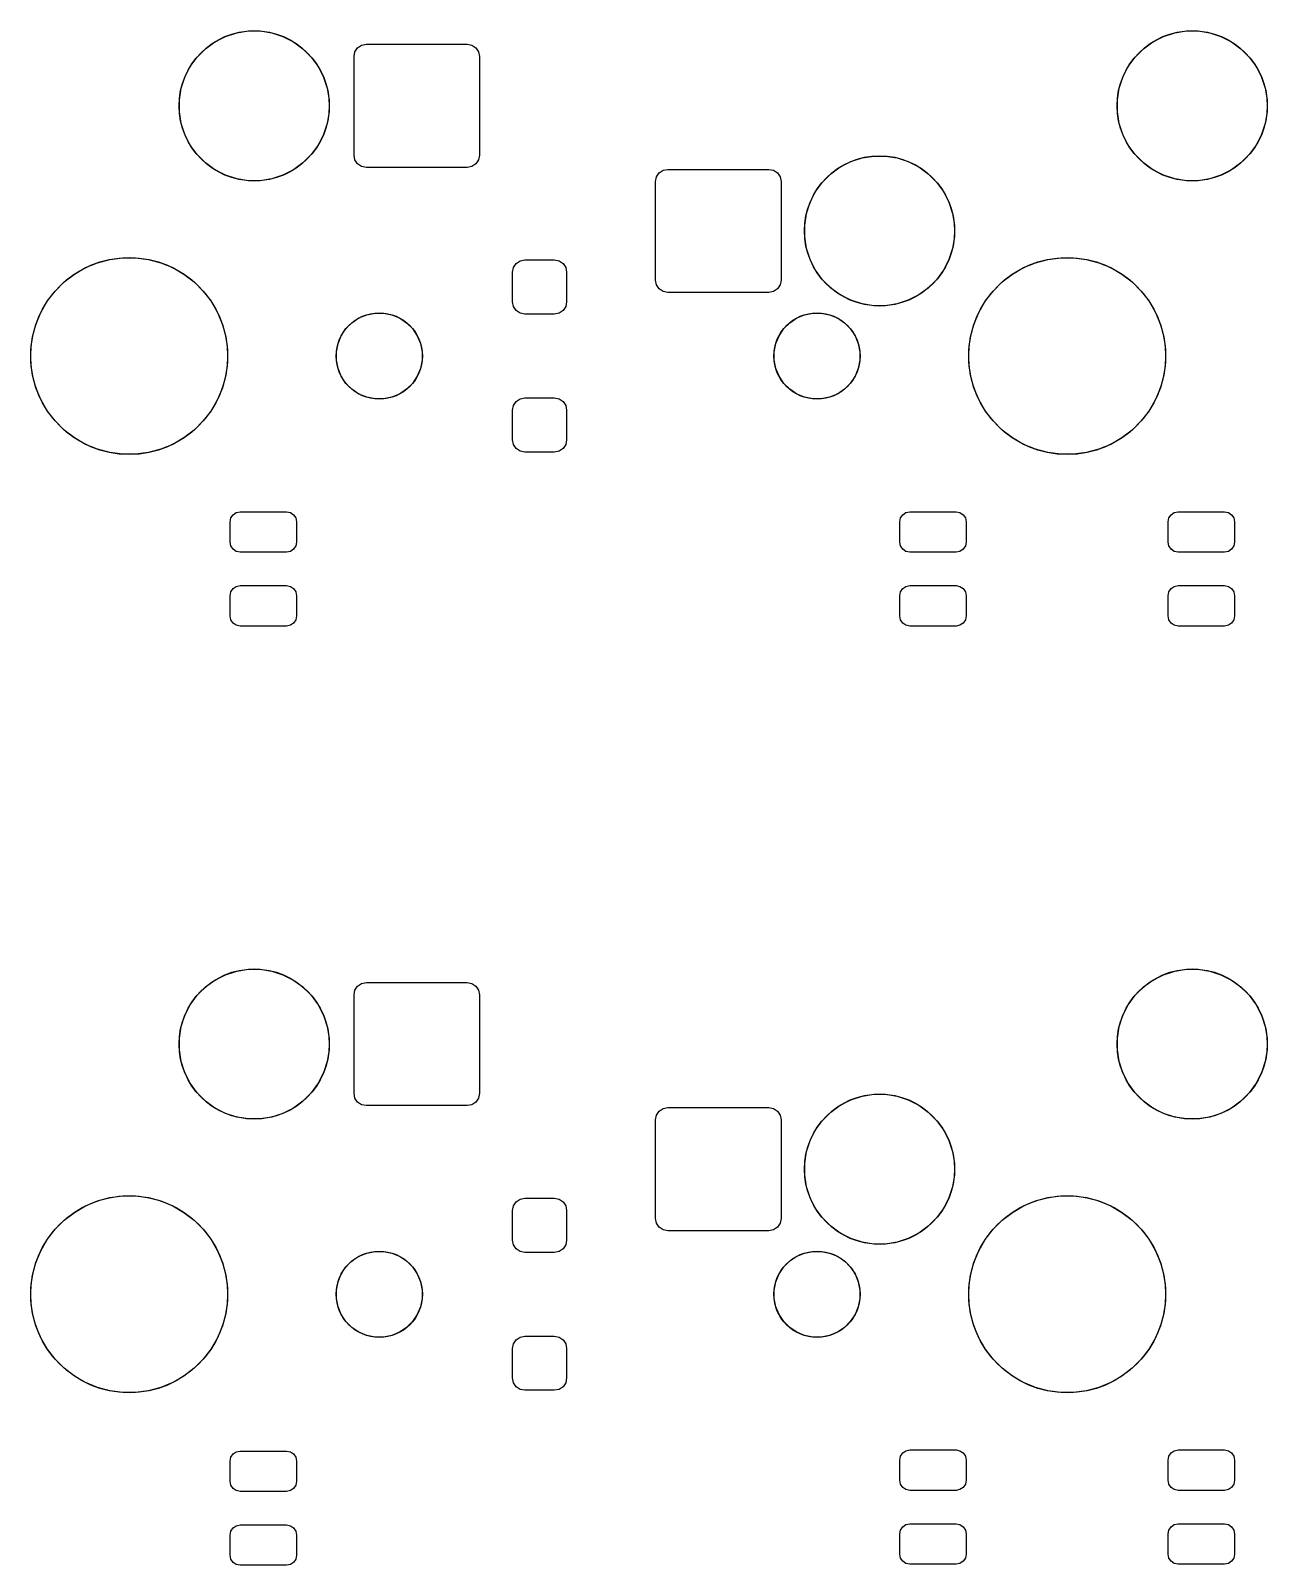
# Model space of a CAD drawing. Header units: millimetres. Extents: x 21 to 415, y -164 to -17.
# Drawn here: x 84.24 to 109.35, y -56.01 to -24.85 of the extents above; entities that cross this region are included whole.
import ezdxf

# ---------------------------------------------------------------- set-up
doc = ezdxf.new("R2010")
doc.units = ezdxf.units.MM
doc.layers.add('B.Mask', color=4, linetype='CONTINUOUS', true_color=0x02ffee)

msp = doc.modelspace()

# ---------------------------------------------------------------- linework, layer by layer
at = {"layer": 'B.Mask', "linetype": 'CONTINUOUS'}
for p, q in [((88.195783, -24.967959), (88.423371, -24.894011)), ((88.423371, -24.894011), (88.659725, -24.856576)), ((88.659725, -24.856576), (88.899025, -24.856576)), ((88.899025, -24.856576), (89.135379, -24.894011)), ((89.135379, -24.894011), (89.362967, -24.967959)), ((107.245783, -24.967959), (107.473371, -24.894011)), ((107.473371, -24.894011), (107.709725, -24.856576)), ((107.709725, -24.856576), (107.949025, -24.856576)), ((107.949025, -24.856576), (108.185379, -24.894011)), ((108.185379, -24.894011), (108.412967, -24.967959)), ((87.619756, -25.386467), (87.788967, -25.217256)), ((87.788967, -25.217256), (87.982565, -25.076599)), ((87.982565, -25.076599), (88.195783, -24.967959)), ((89.362967, -24.967959), (89.576185, -25.076599)), ((89.576185, -25.076599), (89.769783, -25.217256)), ((89.769783, -25.217256), (89.938994, -25.386467)), ((90.825405, -25.281204), (90.879598, -25.200098)), ((90.879598, -25.200098), (90.960704, -25.145905)), ((90.960704, -25.145905), (91.056375, -25.126875)), ((91.056375, -25.126875), (93.106375, -25.126875)), ((93.106375, -25.126875), (93.202046, -25.145905)), ((93.202046, -25.145905), (93.283152, -25.200098)), ((93.283152, -25.200098), (93.337345, -25.281204)), ((106.669756, -25.386467), (106.838967, -25.217256)), ((106.838967, -25.217256), (107.032565, -25.076599)), ((107.032565, -25.076599), (107.245783, -24.967959)), ((108.412967, -24.967959), (108.626185, -25.076599)), ((108.626185, -25.076599), (108.819783, -25.217256)), ((108.819783, -25.217256), (108.988994, -25.386467)), ((87.479099, -25.580065), (87.619756, -25.386467)), ((89.938994, -25.386467), (90.079651, -25.580065)), ((90.806375, -25.376875), (90.825405, -25.281204)), ((90.806375, -27.376875), (90.806375, -25.376875)), ((93.337345, -25.281204), (93.356375, -25.376875)), ((93.356375, -25.376875), (93.356375, -27.376875)), ((106.529099, -25.580065), (106.669756, -25.386467)), ((108.988994, -25.386467), (109.129651, -25.580065)), ((87.296511, -26.020871), (87.370459, -25.793283)), ((87.370459, -25.793283), (87.479099, -25.580065)), ((90.079651, -25.580065), (90.188291, -25.793283)), ((90.188291, -25.793283), (90.262239, -26.020871)), ((106.346511, -26.020871), (106.420459, -25.793283)), ((106.420459, -25.793283), (106.529099, -25.580065)), ((109.129651, -25.580065), (109.238291, -25.793283)), ((109.238291, -25.793283), (109.312239, -26.020871)), ((87.259076, -26.257225), (87.296511, -26.020871)), ((90.262239, -26.020871), (90.299674, -26.257225)), ((106.309076, -26.257225), (106.346511, -26.020871)), ((109.312239, -26.020871), (109.349674, -26.257225)), ((87.259076, -26.496525), (87.259076, -26.257225)), ((90.299674, -26.257225), (90.299674, -26.496525)), ((106.309076, -26.496525), (106.309076, -26.257225)), ((109.349674, -26.257225), (109.349674, -26.496525)), ((87.296511, -26.732879), (87.259076, -26.496525)), ((87.370459, -26.960467), (87.296511, -26.732879)), ((90.262239, -26.732879), (90.188291, -26.960467)), ((90.299674, -26.496525), (90.262239, -26.732879)), ((106.346511, -26.732879), (106.309076, -26.496525)), ((106.420459, -26.960467), (106.346511, -26.732879)), ((109.312239, -26.732879), (109.238291, -26.960467)), ((109.349674, -26.496525), (109.312239, -26.732879)), ((87.479099, -27.173685), (87.370459, -26.960467)), ((90.188291, -26.960467), (90.079651, -27.173685)), ((106.529099, -27.173685), (106.420459, -26.960467)), ((109.238291, -26.960467), (109.129651, -27.173685)), ((87.619756, -27.367283), (87.479099, -27.173685)), ((87.788967, -27.536494), (87.619756, -27.367283)), ((89.938994, -27.367283), (89.769783, -27.536494)), ((90.079651, -27.173685), (89.938994, -27.367283)), ((90.825405, -27.472546), (90.806375, -27.376875)), ((93.356375, -27.376875), (93.337345, -27.472546)), ((101.123371, -27.434011), (101.359725, -27.396576)), ((101.359725, -27.396576), (101.599025, -27.396576)), ((101.599025, -27.396576), (101.835379, -27.434011)), ((106.669756, -27.367283), (106.529099, -27.173685)), ((106.838967, -27.536494), (106.669756, -27.367283)), ((108.988994, -27.367283), (108.819783, -27.536494)), ((109.129651, -27.173685), (108.988994, -27.367283)), ((87.982565, -27.677151), (87.788967, -27.536494)), ((88.195783, -27.785791), (87.982565, -27.677151)), ((89.576185, -27.677151), (89.362967, -27.785791)), ((89.769783, -27.536494), (89.576185, -27.677151)), ((90.879598, -27.553652), (90.825405, -27.472546)), ((90.960704, -27.607845), (90.879598, -27.553652)), ((91.056375, -27.626875), (90.960704, -27.607845)), ((93.106375, -27.626875), (91.056375, -27.626875)), ((93.202046, -27.607845), (93.106375, -27.626875)), ((93.283152, -27.553652), (93.202046, -27.607845)), ((93.337345, -27.472546), (93.283152, -27.553652)), ((97.002598, -27.740098), (97.083704, -27.685905)), ((97.083704, -27.685905), (97.179375, -27.666875)), ((97.179375, -27.666875), (99.229375, -27.666875)), ((99.229375, -27.666875), (99.325046, -27.685905)), ((99.325046, -27.685905), (99.406152, -27.740098)), ((100.488967, -27.757256), (100.682565, -27.616599)), ((100.682565, -27.616599), (100.895783, -27.507959)), ((100.895783, -27.507959), (101.123371, -27.434011)), ((101.835379, -27.434011), (102.062967, -27.507959)), ((102.062967, -27.507959), (102.276185, -27.616599)), ((102.276185, -27.616599), (102.469783, -27.757256)), ((107.032565, -27.677151), (106.838967, -27.536494)), ((107.245783, -27.785791), (107.032565, -27.677151)), ((108.626185, -27.677151), (108.412967, -27.785791)), ((108.819783, -27.536494), (108.626185, -27.677151)), ((88.423371, -27.859739), (88.195783, -27.785791)), ((88.659725, -27.897174), (88.423371, -27.859739)), ((88.899025, -27.897174), (88.659725, -27.897174)), ((89.135379, -27.859739), (88.899025, -27.897174)), ((89.362967, -27.785791), (89.135379, -27.859739)), ((96.929375, -27.916875), (96.948405, -27.821204)), ((96.929375, -29.916875), (96.929375, -27.916875)), ((96.948405, -27.821204), (97.002598, -27.740098)), ((99.406152, -27.740098), (99.460345, -27.821204)), ((99.460345, -27.821204), (99.479375, -27.916875)), ((99.479375, -27.916875), (99.479375, -29.916875)), ((100.179099, -28.120065), (100.319756, -27.926467)), ((100.319756, -27.926467), (100.488967, -27.757256)), ((102.469783, -27.757256), (102.638994, -27.926467)), ((102.638994, -27.926467), (102.779651, -28.120065)), ((107.473371, -27.859739), (107.245783, -27.785791)), ((107.709725, -27.897174), (107.473371, -27.859739)), ((107.949025, -27.897174), (107.709725, -27.897174)), ((108.185379, -27.859739), (107.949025, -27.897174)), ((108.412967, -27.785791), (108.185379, -27.859739)), ((99.996511, -28.560871), (100.070459, -28.333283)), ((100.070459, -28.333283), (100.179099, -28.120065)), ((102.779651, -28.120065), (102.888291, -28.333283)), ((102.888291, -28.333283), (102.962239, -28.560871)), ((99.959076, -28.797225), (99.996511, -28.560871)), ((102.962239, -28.560871), (102.999674, -28.797225)), ((99.959076, -29.036525), (99.959076, -28.797225)), ((102.999674, -28.797225), (102.999674, -29.036525)), ((99.996511, -29.272879), (99.959076, -29.036525)), ((100.070459, -29.500467), (99.996511, -29.272879)), ((102.962239, -29.272879), (102.888291, -29.500467)), ((102.999674, -29.036525), (102.962239, -29.272879)), ((85.354798, -29.66313), (85.596496, -29.563015)), ((85.596496, -29.563015), (85.849194, -29.495304)), ((85.849194, -29.495304), (86.108569, -29.461157)), ((86.108569, -29.461157), (86.370181, -29.461157)), ((86.370181, -29.461157), (86.629556, -29.495304)), ((86.629556, -29.495304), (86.882254, -29.563015)), ((86.882254, -29.563015), (87.123952, -29.66313)), ((94.04278, -29.661204), (94.096973, -29.580098)), ((94.096973, -29.580098), (94.178079, -29.525905)), ((94.178079, -29.525905), (94.27375, -29.506875)), ((94.27375, -29.506875), (94.87375, -29.506875)), ((94.87375, -29.506875), (94.969421, -29.525905)), ((94.969421, -29.525905), (95.050527, -29.580098)), ((95.050527, -29.580098), (95.10472, -29.661204)), ((100.179099, -29.713685), (100.070459, -29.500467)), ((102.888291, -29.500467), (102.779651, -29.713685)), ((104.404798, -29.66313), (104.646496, -29.563015)), ((104.646496, -29.563015), (104.899194, -29.495304)), ((104.899194, -29.495304), (105.158569, -29.461157)), ((105.158569, -29.461157), (105.420181, -29.461157)), ((105.420181, -29.461157), (105.679556, -29.495304)), ((105.679556, -29.495304), (105.932254, -29.563015)), ((105.932254, -29.563015), (106.173952, -29.66313)), ((84.920683, -29.953195), (85.128235, -29.793936)), ((85.128235, -29.793936), (85.354798, -29.66313)), ((87.123952, -29.66313), (87.350515, -29.793936)), ((87.350515, -29.793936), (87.558067, -29.953195)), ((94.02375, -29.756875), (94.04278, -29.661204)), ((94.02375, -30.356875), (94.02375, -29.756875)), ((95.10472, -29.661204), (95.12375, -29.756875)), ((95.12375, -29.756875), (95.12375, -30.356875)), ((100.319756, -29.907283), (100.179099, -29.713685)), ((100.488967, -30.076494), (100.319756, -29.907283)), ((102.638994, -29.907283), (102.469783, -30.076494)), ((102.779651, -29.713685), (102.638994, -29.907283)), ((103.970683, -29.953195), (104.178235, -29.793936)), ((104.178235, -29.793936), (104.404798, -29.66313)), ((106.173952, -29.66313), (106.400515, -29.793936)), ((106.400515, -29.793936), (106.608067, -29.953195)), ((84.576436, -30.345735), (84.735695, -30.138183)), ((84.735695, -30.138183), (84.920683, -29.953195)), ((87.558067, -29.953195), (87.743055, -30.138183)), ((87.743055, -30.138183), (87.902314, -30.345735)), ((96.948405, -30.012546), (96.929375, -29.916875)), ((97.002598, -30.093652), (96.948405, -30.012546)), ((97.083704, -30.147845), (97.002598, -30.093652)), ((97.179375, -30.166875), (97.083704, -30.147845)), ((99.229375, -30.166875), (97.179375, -30.166875)), ((99.325046, -30.147845), (99.229375, -30.166875)), ((99.406152, -30.093652), (99.325046, -30.147845)), ((99.460345, -30.012546), (99.406152, -30.093652)), ((99.479375, -29.916875), (99.460345, -30.012546)), ((100.682565, -30.217151), (100.488967, -30.076494)), ((100.895783, -30.325791), (100.682565, -30.217151)), ((102.276185, -30.217151), (102.062967, -30.325791)), ((102.469783, -30.076494), (102.276185, -30.217151)), ((103.626436, -30.345735), (103.785695, -30.138183)), ((103.785695, -30.138183), (103.970683, -29.953195)), ((106.608067, -29.953195), (106.793055, -30.138183)), ((106.793055, -30.138183), (106.952314, -30.345735)), ((84.44563, -30.572298), (84.576436, -30.345735)), ((87.902314, -30.345735), (88.03312, -30.572298)), ((94.04278, -30.452546), (94.02375, -30.356875)), ((94.096973, -30.533652), (94.04278, -30.452546)), ((94.178079, -30.587845), (94.096973, -30.533652)), ((95.050527, -30.533652), (94.969421, -30.587845)), ((95.10472, -30.452546), (95.050527, -30.533652)), ((95.12375, -30.356875), (95.10472, -30.452546)), ((101.123371, -30.399739), (100.895783, -30.325791)), ((101.359725, -30.437174), (101.123371, -30.399739)), ((101.599025, -30.437174), (101.359725, -30.437174)), ((101.835379, -30.399739), (101.599025, -30.437174)), ((102.062967, -30.325791), (101.835379, -30.399739)), ((103.49563, -30.572298), (103.626436, -30.345735)), ((106.952314, -30.345735), (107.08312, -30.572298)), ((84.277804, -31.066694), (84.345515, -30.813996)), ((84.345515, -30.813996), (84.44563, -30.572298)), ((88.03312, -30.572298), (88.133235, -30.813996)), ((88.133235, -30.813996), (88.200946, -31.066694)), ((90.642991, -30.901781), (90.764281, -30.780491)), ((90.764281, -30.780491), (90.906903, -30.685194)), ((90.906903, -30.685194), (91.065376, -30.619552)), ((91.065376, -30.619552), (91.23361, -30.586088)), ((91.23361, -30.586088), (91.40514, -30.586088)), ((91.40514, -30.586088), (91.573374, -30.619552)), ((91.573374, -30.619552), (91.731847, -30.685194)), ((91.731847, -30.685194), (91.874469, -30.780491)), ((91.874469, -30.780491), (91.995759, -30.901781)), ((94.27375, -30.606875), (94.178079, -30.587845)), ((94.87375, -30.606875), (94.27375, -30.606875)), ((94.969421, -30.587845), (94.87375, -30.606875)), ((99.532991, -30.901781), (99.654281, -30.780491)), ((99.654281, -30.780491), (99.796903, -30.685194)), ((99.796903, -30.685194), (99.955376, -30.619552)), ((99.955376, -30.619552), (100.12361, -30.586088)), ((100.12361, -30.586088), (100.29514, -30.586088)), ((100.29514, -30.586088), (100.463374, -30.619552)), ((100.463374, -30.619552), (100.621847, -30.685194)), ((100.621847, -30.685194), (100.764469, -30.780491)), ((100.764469, -30.780491), (100.885759, -30.901781)), ((103.327804, -31.066694), (103.395515, -30.813996)), ((103.395515, -30.813996), (103.49563, -30.572298)), ((107.08312, -30.572298), (107.183235, -30.813996)), ((107.183235, -30.813996), (107.250946, -31.066694)), ((84.243657, -31.326069), (84.277804, -31.066694)), ((88.200946, -31.066694), (88.235093, -31.326069)), ((90.482052, -31.202876), (90.547694, -31.044403)), ((90.547694, -31.044403), (90.642991, -30.901781)), ((91.995759, -30.901781), (92.091056, -31.044403)), ((92.091056, -31.044403), (92.156698, -31.202876)), ((99.372052, -31.202876), (99.437694, -31.044403)), ((99.437694, -31.044403), (99.532991, -30.901781)), ((100.885759, -30.901781), (100.981056, -31.044403)), ((100.981056, -31.044403), (101.046698, -31.202876)), ((103.293657, -31.326069), (103.327804, -31.066694)), ((107.250946, -31.066694), (107.285093, -31.326069)), ((84.243657, -31.587681), (84.243657, -31.326069)), ((88.235093, -31.326069), (88.235093, -31.587681)), ((90.448588, -31.37111), (90.482052, -31.202876)), ((90.448588, -31.54264), (90.448588, -31.37111)), ((92.156698, -31.202876), (92.190162, -31.37111)), ((92.190162, -31.37111), (92.190162, -31.54264)), ((99.338588, -31.37111), (99.372052, -31.202876)), ((99.338588, -31.54264), (99.338588, -31.37111)), ((101.046698, -31.202876), (101.080162, -31.37111)), ((101.080162, -31.37111), (101.080162, -31.54264)), ((103.293657, -31.587681), (103.293657, -31.326069)), ((107.285093, -31.326069), (107.285093, -31.587681)), ((84.277804, -31.847056), (84.243657, -31.587681)), ((88.235093, -31.587681), (88.200946, -31.847056)), ((90.482052, -31.710874), (90.448588, -31.54264)), ((90.547694, -31.869347), (90.482052, -31.710874)), ((92.156698, -31.710874), (92.091056, -31.869347)), ((92.190162, -31.54264), (92.156698, -31.710874)), ((99.372052, -31.710874), (99.338588, -31.54264)), ((99.437694, -31.869347), (99.372052, -31.710874)), ((101.046698, -31.710874), (100.981056, -31.869347)), ((101.080162, -31.54264), (101.046698, -31.710874)), ((103.327804, -31.847056), (103.293657, -31.587681)), ((107.285093, -31.587681), (107.250946, -31.847056)), ((84.345515, -32.099754), (84.277804, -31.847056)), ((88.200946, -31.847056), (88.133235, -32.099754)), ((90.642991, -32.011969), (90.547694, -31.869347)), ((90.764281, -32.133259), (90.642991, -32.011969)), ((91.995759, -32.011969), (91.874469, -32.133259)), ((92.091056, -31.869347), (91.995759, -32.011969)), ((99.532991, -32.011969), (99.437694, -31.869347)), ((99.654281, -32.133259), (99.532991, -32.011969)), ((100.885759, -32.011969), (100.764469, -32.133259)), ((100.981056, -31.869347), (100.885759, -32.011969)), ((103.395515, -32.099754), (103.327804, -31.847056)), ((107.250946, -31.847056), (107.183235, -32.099754)), ((84.44563, -32.341452), (84.345515, -32.099754)), ((84.576436, -32.568015), (84.44563, -32.341452)), ((88.03312, -32.341452), (87.902314, -32.568015)), ((88.133235, -32.099754), (88.03312, -32.341452)), ((90.906903, -32.228556), (90.764281, -32.133259)), ((91.065376, -32.294198), (90.906903, -32.228556)), ((91.23361, -32.327662), (91.065376, -32.294198)), ((91.40514, -32.327662), (91.23361, -32.327662)), ((91.573374, -32.294198), (91.40514, -32.327662)), ((91.731847, -32.228556), (91.573374, -32.294198)), ((91.874469, -32.133259), (91.731847, -32.228556)), ((94.04278, -32.461204), (94.096973, -32.380098)), ((94.096973, -32.380098), (94.178079, -32.325905)), ((94.178079, -32.325905), (94.27375, -32.306875)), ((94.27375, -32.306875), (94.87375, -32.306875)), ((94.87375, -32.306875), (94.969421, -32.325905)), ((94.969421, -32.325905), (95.050527, -32.380098)), ((95.050527, -32.380098), (95.10472, -32.461204)), ((99.796903, -32.228556), (99.654281, -32.133259)), ((99.955376, -32.294198), (99.796903, -32.228556)), ((100.12361, -32.327662), (99.955376, -32.294198)), ((100.29514, -32.327662), (100.12361, -32.327662)), ((100.463374, -32.294198), (100.29514, -32.327662)), ((100.621847, -32.228556), (100.463374, -32.294198)), ((100.764469, -32.133259), (100.621847, -32.228556)), ((103.49563, -32.341452), (103.395515, -32.099754)), ((103.626436, -32.568015), (103.49563, -32.341452)), ((107.08312, -32.341452), (106.952314, -32.568015)), ((107.183235, -32.099754), (107.08312, -32.341452)), ((84.735695, -32.775567), (84.576436, -32.568015)), ((87.902314, -32.568015), (87.743055, -32.775567)), ((94.02375, -32.556875), (94.04278, -32.461204)), ((94.02375, -33.156875), (94.02375, -32.556875)), ((95.10472, -32.461204), (95.12375, -32.556875)), ((95.12375, -32.556875), (95.12375, -33.156875)), ((103.785695, -32.775567), (103.626436, -32.568015)), ((106.952314, -32.568015), (106.793055, -32.775567)), ((84.920683, -32.960555), (84.735695, -32.775567)), ((85.128235, -33.119814), (84.920683, -32.960555)), ((87.558067, -32.960555), (87.350515, -33.119814)), ((87.743055, -32.775567), (87.558067, -32.960555)), ((103.970683, -32.960555), (103.785695, -32.775567)), ((104.178235, -33.119814), (103.970683, -32.960555)), ((106.608067, -32.960555), (106.400515, -33.119814)), ((106.793055, -32.775567), (106.608067, -32.960555)), ((85.354798, -33.25062), (85.128235, -33.119814)), ((85.596496, -33.350735), (85.354798, -33.25062)), ((87.123952, -33.25062), (86.882254, -33.350735)), ((87.350515, -33.119814), (87.123952, -33.25062)), ((94.04278, -33.252546), (94.02375, -33.156875)), ((94.096973, -33.333652), (94.04278, -33.252546)), ((94.178079, -33.387845), (94.096973, -33.333652)), ((95.050527, -33.333652), (94.969421, -33.387845)), ((95.10472, -33.252546), (95.050527, -33.333652)), ((95.12375, -33.156875), (95.10472, -33.252546)), ((104.404798, -33.25062), (104.178235, -33.119814)), ((104.646496, -33.350735), (104.404798, -33.25062)), ((106.173952, -33.25062), (105.932254, -33.350735)), ((106.400515, -33.119814), (106.173952, -33.25062)), ((85.849194, -33.418446), (85.596496, -33.350735)), ((86.108569, -33.452593), (85.849194, -33.418446)), ((86.370181, -33.452593), (86.108569, -33.452593)), ((86.629556, -33.418446), (86.370181, -33.452593)), ((86.882254, -33.350735), (86.629556, -33.418446)), ((94.27375, -33.406875), (94.178079, -33.387845)), ((94.87375, -33.406875), (94.27375, -33.406875)), ((94.969421, -33.387845), (94.87375, -33.406875)), ((104.899194, -33.418446), (104.646496, -33.350735)), ((105.158569, -33.452593), (104.899194, -33.418446)), ((105.420181, -33.452593), (105.158569, -33.452593)), ((105.679556, -33.418446), (105.420181, -33.452593)), ((105.932254, -33.350735), (105.679556, -33.418446)), ((88.289375, -34.82375), (88.30498, -34.7453)), ((88.289375, -35.23375), (88.289375, -34.82375)), ((88.30498, -34.7453), (88.349418, -34.678793)), ((88.349418, -34.678793), (88.415925, -34.634355)), ((88.415925, -34.634355), (88.494375, -34.61875)), ((88.494375, -34.61875), (89.434375, -34.61875)), ((89.434375, -34.61875), (89.512825, -34.634355)), ((89.512825, -34.634355), (89.579332, -34.678793)), ((89.579332, -34.678793), (89.62377, -34.7453)), ((89.62377, -34.7453), (89.639375, -34.82375)), ((89.639375, -34.82375), (89.639375, -35.23375)), ((101.889375, -34.82375), (101.90498, -34.7453)), ((101.889375, -35.23375), (101.889375, -34.82375)), ((101.90498, -34.7453), (101.949418, -34.678793)), ((101.949418, -34.678793), (102.015925, -34.634355)), ((102.015925, -34.634355), (102.094375, -34.61875)), ((102.094375, -34.61875), (103.034375, -34.61875)), ((103.034375, -34.61875), (103.112825, -34.634355)), ((103.112825, -34.634355), (103.179332, -34.678793)), ((103.179332, -34.678793), (103.22377, -34.7453)), ((103.22377, -34.7453), (103.239375, -34.82375)), ((103.239375, -34.82375), (103.239375, -35.23375)), ((107.339375, -34.82375), (107.35498, -34.7453)), ((107.339375, -35.23375), (107.339375, -34.82375)), ((107.35498, -34.7453), (107.399418, -34.678793)), ((107.399418, -34.678793), (107.465925, -34.634355)), ((107.465925, -34.634355), (107.544375, -34.61875)), ((107.544375, -34.61875), (108.484375, -34.61875)), ((108.484375, -34.61875), (108.562825, -34.634355)), ((108.562825, -34.634355), (108.629332, -34.678793)), ((108.629332, -34.678793), (108.67377, -34.7453)), ((108.67377, -34.7453), (108.689375, -34.82375)), ((108.689375, -34.82375), (108.689375, -35.23375)), ((88.30498, -35.3122), (88.289375, -35.23375)), ((88.349418, -35.378707), (88.30498, -35.3122)), ((88.415925, -35.423145), (88.349418, -35.378707)), ((88.494375, -35.43875), (88.415925, -35.423145)), ((89.434375, -35.43875), (88.494375, -35.43875)), ((89.512825, -35.423145), (89.434375, -35.43875)), ((89.579332, -35.378707), (89.512825, -35.423145)), ((89.62377, -35.3122), (89.579332, -35.378707)), ((89.639375, -35.23375), (89.62377, -35.3122)), ((101.90498, -35.3122), (101.889375, -35.23375)), ((101.949418, -35.378707), (101.90498, -35.3122)), ((102.015925, -35.423145), (101.949418, -35.378707)), ((102.094375, -35.43875), (102.015925, -35.423145)), ((103.034375, -35.43875), (102.094375, -35.43875)), ((103.112825, -35.423145), (103.034375, -35.43875)), ((103.179332, -35.378707), (103.112825, -35.423145)), ((103.22377, -35.3122), (103.179332, -35.378707)), ((103.239375, -35.23375), (103.22377, -35.3122)), ((107.35498, -35.3122), (107.339375, -35.23375)), ((107.399418, -35.378707), (107.35498, -35.3122)), ((107.465925, -35.423145), (107.399418, -35.378707)), ((107.544375, -35.43875), (107.465925, -35.423145)), ((108.484375, -35.43875), (107.544375, -35.43875)), ((108.562825, -35.423145), (108.484375, -35.43875)), ((108.629332, -35.378707), (108.562825, -35.423145)), ((108.67377, -35.3122), (108.629332, -35.378707)), ((108.689375, -35.23375), (108.67377, -35.3122)), ((88.349418, -36.178793), (88.415925, -36.134355)), ((88.415925, -36.134355), (88.494375, -36.11875)), ((88.494375, -36.11875), (89.434375, -36.11875)), ((89.434375, -36.11875), (89.512825, -36.134355)), ((89.512825, -36.134355), (89.579332, -36.178793)), ((101.949418, -36.178793), (102.015925, -36.134355)), ((102.015925, -36.134355), (102.094375, -36.11875)), ((102.094375, -36.11875), (103.034375, -36.11875)), ((103.034375, -36.11875), (103.112825, -36.134355)), ((103.112825, -36.134355), (103.179332, -36.178793)), ((107.399418, -36.178793), (107.465925, -36.134355)), ((107.465925, -36.134355), (107.544375, -36.11875)), ((107.544375, -36.11875), (108.484375, -36.11875)), ((108.484375, -36.11875), (108.562825, -36.134355)), ((108.562825, -36.134355), (108.629332, -36.178793)), ((88.289375, -36.32375), (88.30498, -36.2453)), ((88.289375, -36.73375), (88.289375, -36.32375)), ((88.30498, -36.2453), (88.349418, -36.178793)), ((89.579332, -36.178793), (89.62377, -36.2453)), ((89.62377, -36.2453), (89.639375, -36.32375)), ((89.639375, -36.32375), (89.639375, -36.73375)), ((101.889375, -36.32375), (101.90498, -36.2453)), ((101.889375, -36.73375), (101.889375, -36.32375)), ((101.90498, -36.2453), (101.949418, -36.178793)), ((103.179332, -36.178793), (103.22377, -36.2453)), ((103.22377, -36.2453), (103.239375, -36.32375)), ((103.239375, -36.32375), (103.239375, -36.73375)), ((107.339375, -36.32375), (107.35498, -36.2453)), ((107.339375, -36.73375), (107.339375, -36.32375)), ((107.35498, -36.2453), (107.399418, -36.178793)), ((108.629332, -36.178793), (108.67377, -36.2453)), ((108.67377, -36.2453), (108.689375, -36.32375)), ((108.689375, -36.32375), (108.689375, -36.73375)), ((88.30498, -36.8122), (88.289375, -36.73375)), ((89.639375, -36.73375), (89.62377, -36.8122)), ((101.90498, -36.8122), (101.889375, -36.73375)), ((103.239375, -36.73375), (103.22377, -36.8122)), ((107.35498, -36.8122), (107.339375, -36.73375)), ((108.689375, -36.73375), (108.67377, -36.8122)), ((88.349418, -36.878707), (88.30498, -36.8122)), ((88.415925, -36.923145), (88.349418, -36.878707)), ((88.494375, -36.93875), (88.415925, -36.923145)), ((89.434375, -36.93875), (88.494375, -36.93875)), ((89.512825, -36.923145), (89.434375, -36.93875)), ((89.579332, -36.878707), (89.512825, -36.923145)), ((89.62377, -36.8122), (89.579332, -36.878707)), ((101.949418, -36.878707), (101.90498, -36.8122)), ((102.015925, -36.923145), (101.949418, -36.878707)), ((102.094375, -36.93875), (102.015925, -36.923145)), ((103.034375, -36.93875), (102.094375, -36.93875)), ((103.112825, -36.923145), (103.034375, -36.93875)), ((103.179332, -36.878707), (103.112825, -36.923145)), ((103.22377, -36.8122), (103.179332, -36.878707)), ((107.399418, -36.878707), (107.35498, -36.8122)), ((107.465925, -36.923145), (107.399418, -36.878707)), ((107.544375, -36.93875), (107.465925, -36.923145)), ((108.484375, -36.93875), (107.544375, -36.93875)), ((108.562825, -36.923145), (108.484375, -36.93875)), ((108.629332, -36.878707), (108.562825, -36.923145)), ((108.67377, -36.8122), (108.629332, -36.878707)), ((88.423371, -43.944011), (88.659725, -43.906576)), ((88.659725, -43.906576), (88.899025, -43.906576)), ((88.899025, -43.906576), (89.135379, -43.944011)), ((107.473371, -43.944011), (107.709725, -43.906576)), ((107.709725, -43.906576), (107.949025, -43.906576)), ((107.949025, -43.906576), (108.185379, -43.944011)), ((87.788967, -44.267256), (87.982565, -44.126599)), ((87.982565, -44.126599), (88.195783, -44.017959)), ((88.195783, -44.017959), (88.423371, -43.944011)), ((89.135379, -43.944011), (89.362967, -44.017959)), ((89.362967, -44.017959), (89.576185, -44.126599)), ((89.576185, -44.126599), (89.769783, -44.267256)), ((90.879598, -44.250098), (90.960704, -44.195905)), ((90.960704, -44.195905), (91.056375, -44.176875)), ((91.056375, -44.176875), (93.106375, -44.176875)), ((93.106375, -44.176875), (93.202046, -44.195905)), ((93.202046, -44.195905), (93.283152, -44.250098)), ((106.838967, -44.267256), (107.032565, -44.126599)), ((107.032565, -44.126599), (107.245783, -44.017959)), ((107.245783, -44.017959), (107.473371, -43.944011)), ((108.185379, -43.944011), (108.412967, -44.017959)), ((108.412967, -44.017959), (108.626185, -44.126599)), ((108.626185, -44.126599), (108.819783, -44.267256)), ((87.479099, -44.630065), (87.619756, -44.436467)), ((87.619756, -44.436467), (87.788967, -44.267256)), ((89.769783, -44.267256), (89.938994, -44.436467)), ((89.938994, -44.436467), (90.079651, -44.630065)), ((90.806375, -44.426875), (90.825405, -44.331204)), ((90.806375, -46.426875), (90.806375, -44.426875)), ((90.825405, -44.331204), (90.879598, -44.250098)), ((93.283152, -44.250098), (93.337345, -44.331204)), ((93.337345, -44.331204), (93.356375, -44.426875)), ((93.356375, -44.426875), (93.356375, -46.426875)), ((106.529099, -44.630065), (106.669756, -44.436467)), ((106.669756, -44.436467), (106.838967, -44.267256)), ((108.819783, -44.267256), (108.988994, -44.436467)), ((108.988994, -44.436467), (109.129651, -44.630065)), ((87.296511, -45.070871), (87.370459, -44.843283)), ((87.370459, -44.843283), (87.479099, -44.630065)), ((90.079651, -44.630065), (90.188291, -44.843283)), ((90.188291, -44.843283), (90.262239, -45.070871)), ((106.346511, -45.070871), (106.420459, -44.843283)), ((106.420459, -44.843283), (106.529099, -44.630065)), ((109.129651, -44.630065), (109.238291, -44.843283)), ((109.238291, -44.843283), (109.312239, -45.070871)), ((87.259076, -45.307225), (87.296511, -45.070871)), ((90.262239, -45.070871), (90.299674, -45.307225)), ((106.309076, -45.307225), (106.346511, -45.070871)), ((109.312239, -45.070871), (109.349674, -45.307225)), ((87.259076, -45.546525), (87.259076, -45.307225)), ((90.299674, -45.307225), (90.299674, -45.546525)), ((106.309076, -45.546525), (106.309076, -45.307225)), ((109.349674, -45.307225), (109.349674, -45.546525)), ((87.296511, -45.782879), (87.259076, -45.546525)), ((87.370459, -46.010467), (87.296511, -45.782879)), ((90.262239, -45.782879), (90.188291, -46.010467)), ((90.299674, -45.546525), (90.262239, -45.782879)), ((106.346511, -45.782879), (106.309076, -45.546525)), ((106.420459, -46.010467), (106.346511, -45.782879)), ((109.312239, -45.782879), (109.238291, -46.010467)), ((109.349674, -45.546525), (109.312239, -45.782879)), ((87.479099, -46.223685), (87.370459, -46.010467)), ((90.188291, -46.010467), (90.079651, -46.223685)), ((106.529099, -46.223685), (106.420459, -46.010467)), ((109.238291, -46.010467), (109.129651, -46.223685)), ((87.619756, -46.417283), (87.479099, -46.223685)), ((87.788967, -46.586494), (87.619756, -46.417283)), ((89.938994, -46.417283), (89.769783, -46.586494)), ((90.079651, -46.223685), (89.938994, -46.417283)), ((106.669756, -46.417283), (106.529099, -46.223685)), ((106.838967, -46.586494), (106.669756, -46.417283)), ((108.988994, -46.417283), (108.819783, -46.586494)), ((109.129651, -46.223685), (108.988994, -46.417283)), ((87.982565, -46.727151), (87.788967, -46.586494)), ((88.195783, -46.835791), (87.982565, -46.727151)), ((89.576185, -46.727151), (89.362967, -46.835791)), ((89.769783, -46.586494), (89.576185, -46.727151)), ((90.825405, -46.522546), (90.806375, -46.426875)), ((90.879598, -46.603652), (90.825405, -46.522546)), ((90.960704, -46.657845), (90.879598, -46.603652)), ((91.056375, -46.676875), (90.960704, -46.657845)), ((93.106375, -46.676875), (91.056375, -46.676875)), ((93.202046, -46.657845), (93.106375, -46.676875)), ((93.283152, -46.603652), (93.202046, -46.657845)), ((93.337345, -46.522546), (93.283152, -46.603652)), ((93.356375, -46.426875), (93.337345, -46.522546)), ((97.002598, -46.790098), (97.083704, -46.735905)), ((97.083704, -46.735905), (97.179375, -46.716875)), ((97.179375, -46.716875), (99.229375, -46.716875)), ((99.229375, -46.716875), (99.325046, -46.735905)), ((99.325046, -46.735905), (99.406152, -46.790098)), ((100.488967, -46.807256), (100.682565, -46.666599)), ((100.682565, -46.666599), (100.895783, -46.557959)), ((100.895783, -46.557959), (101.123371, -46.484011)), ((101.123371, -46.484011), (101.359725, -46.446576)), ((101.359725, -46.446576), (101.599025, -46.446576)), ((101.599025, -46.446576), (101.835379, -46.484011)), ((101.835379, -46.484011), (102.062967, -46.557959)), ((102.062967, -46.557959), (102.276185, -46.666599)), ((102.276185, -46.666599), (102.469783, -46.807256)), ((107.032565, -46.727151), (106.838967, -46.586494)), ((107.245783, -46.835791), (107.032565, -46.727151)), ((108.626185, -46.727151), (108.412967, -46.835791)), ((108.819783, -46.586494), (108.626185, -46.727151)), ((88.423371, -46.909739), (88.195783, -46.835791)), ((88.659725, -46.947174), (88.423371, -46.909739)), ((88.899025, -46.947174), (88.659725, -46.947174)), ((89.135379, -46.909739), (88.899025, -46.947174)), ((89.362967, -46.835791), (89.135379, -46.909739)), ((96.929375, -46.966875), (96.948405, -46.871204)), ((96.929375, -48.966875), (96.929375, -46.966875)), ((96.948405, -46.871204), (97.002598, -46.790098)), ((99.406152, -46.790098), (99.460345, -46.871204)), ((99.460345, -46.871204), (99.479375, -46.966875)), ((99.479375, -46.966875), (99.479375, -48.966875)), ((100.179099, -47.170065), (100.319756, -46.976467)), ((100.319756, -46.976467), (100.488967, -46.807256)), ((102.469783, -46.807256), (102.638994, -46.976467)), ((102.638994, -46.976467), (102.779651, -47.170065)), ((107.473371, -46.909739), (107.245783, -46.835791)), ((107.709725, -46.947174), (107.473371, -46.909739)), ((107.949025, -46.947174), (107.709725, -46.947174)), ((108.185379, -46.909739), (107.949025, -46.947174)), ((108.412967, -46.835791), (108.185379, -46.909739)), ((100.070459, -47.383283), (100.179099, -47.170065)), ((102.779651, -47.170065), (102.888291, -47.383283)), ((99.959076, -47.847225), (99.996511, -47.610871)), ((99.996511, -47.610871), (100.070459, -47.383283)), ((102.888291, -47.383283), (102.962239, -47.610871)), ((102.962239, -47.610871), (102.999674, -47.847225)), ((99.959076, -48.086525), (99.959076, -47.847225)), ((102.999674, -47.847225), (102.999674, -48.086525)), ((99.996511, -48.322879), (99.959076, -48.086525)), ((102.999674, -48.086525), (102.962239, -48.322879)), ((85.596496, -48.613015), (85.849194, -48.545304)), ((85.849194, -48.545304), (86.108569, -48.511157)), ((86.108569, -48.511157), (86.370181, -48.511157)), ((86.370181, -48.511157), (86.629556, -48.545304)), ((86.629556, -48.545304), (86.882254, -48.613015)), ((94.096973, -48.630098), (94.178079, -48.575905)), ((94.178079, -48.575905), (94.27375, -48.556875)), ((94.27375, -48.556875), (94.87375, -48.556875)), ((94.87375, -48.556875), (94.969421, -48.575905)), ((94.969421, -48.575905), (95.050527, -48.630098)), ((100.070459, -48.550467), (99.996511, -48.322879)), ((100.179099, -48.763685), (100.070459, -48.550467)), ((102.888291, -48.550467), (102.779651, -48.763685)), ((102.962239, -48.322879), (102.888291, -48.550467)), ((104.646496, -48.613015), (104.899194, -48.545304)), ((104.899194, -48.545304), (105.158569, -48.511157)), ((105.158569, -48.511157), (105.420181, -48.511157)), ((105.420181, -48.511157), (105.679556, -48.545304)), ((105.679556, -48.545304), (105.932254, -48.613015)), ((84.920683, -49.003195), (85.128235, -48.843936)), ((85.128235, -48.843936), (85.354798, -48.71313)), ((85.354798, -48.71313), (85.596496, -48.613015)), ((86.882254, -48.613015), (87.123952, -48.71313)), ((87.123952, -48.71313), (87.350515, -48.843936)), ((87.350515, -48.843936), (87.558067, -49.003195)), ((94.02375, -48.806875), (94.04278, -48.711204)), ((94.02375, -49.406875), (94.02375, -48.806875)), ((94.04278, -48.711204), (94.096973, -48.630098)), ((95.050527, -48.630098), (95.10472, -48.711204)), ((95.10472, -48.711204), (95.12375, -48.806875)), ((95.12375, -48.806875), (95.12375, -49.406875)), ((100.319756, -48.957283), (100.179099, -48.763685)), ((102.779651, -48.763685), (102.638994, -48.957283)), ((103.970683, -49.003195), (104.178235, -48.843936)), ((104.178235, -48.843936), (104.404798, -48.71313)), ((104.404798, -48.71313), (104.646496, -48.613015)), ((105.932254, -48.613015), (106.173952, -48.71313)), ((106.173952, -48.71313), (106.400515, -48.843936)), ((106.400515, -48.843936), (106.608067, -49.003195)), ((84.576436, -49.395735), (84.735695, -49.188183)), ((84.735695, -49.188183), (84.920683, -49.003195)), ((87.558067, -49.003195), (87.743055, -49.188183)), ((87.743055, -49.188183), (87.902314, -49.395735)), ((96.948405, -49.062546), (96.929375, -48.966875)), ((97.002598, -49.143652), (96.948405, -49.062546)), ((97.083704, -49.197845), (97.002598, -49.143652)), ((97.179375, -49.216875), (97.083704, -49.197845)), ((99.229375, -49.216875), (97.179375, -49.216875)), ((99.325046, -49.197845), (99.229375, -49.216875)), ((99.406152, -49.143652), (99.325046, -49.197845)), ((99.460345, -49.062546), (99.406152, -49.143652)), ((99.479375, -48.966875), (99.460345, -49.062546)), ((100.488967, -49.126494), (100.319756, -48.957283)), ((100.682565, -49.267151), (100.488967, -49.126494)), ((102.469783, -49.126494), (102.276185, -49.267151)), ((102.638994, -48.957283), (102.469783, -49.126494)), ((103.626436, -49.395735), (103.785695, -49.188183)), ((103.785695, -49.188183), (103.970683, -49.003195)), ((106.608067, -49.003195), (106.793055, -49.188183)), ((106.793055, -49.188183), (106.952314, -49.395735)), ((84.44563, -49.622298), (84.576436, -49.395735)), ((87.902314, -49.395735), (88.03312, -49.622298)), ((94.04278, -49.502546), (94.02375, -49.406875)), ((94.096973, -49.583652), (94.04278, -49.502546)), ((95.10472, -49.502546), (95.050527, -49.583652)), ((95.12375, -49.406875), (95.10472, -49.502546)), ((100.895783, -49.375791), (100.682565, -49.267151)), ((101.123371, -49.449739), (100.895783, -49.375791)), ((101.359725, -49.487174), (101.123371, -49.449739)), ((101.599025, -49.487174), (101.359725, -49.487174)), ((101.835379, -49.449739), (101.599025, -49.487174)), ((102.062967, -49.375791), (101.835379, -49.449739)), ((102.276185, -49.267151), (102.062967, -49.375791)), ((103.49563, -49.622298), (103.626436, -49.395735)), ((106.952314, -49.395735), (107.08312, -49.622298)), ((84.345515, -49.863996), (84.44563, -49.622298)), ((88.03312, -49.622298), (88.133235, -49.863996)), ((90.642991, -49.951781), (90.764281, -49.830491)), ((90.764281, -49.830491), (90.906903, -49.735194)), ((90.906903, -49.735194), (91.065376, -49.669552)), ((91.065376, -49.669552), (91.23361, -49.636088)), ((91.23361, -49.636088), (91.40514, -49.636088)), ((91.40514, -49.636088), (91.573374, -49.669552)), ((91.573374, -49.669552), (91.731847, -49.735194)), ((91.731847, -49.735194), (91.874469, -49.830491)), ((91.874469, -49.830491), (91.995759, -49.951781)), ((94.178079, -49.637845), (94.096973, -49.583652)), ((94.27375, -49.656875), (94.178079, -49.637845)), ((94.87375, -49.656875), (94.27375, -49.656875)), ((94.969421, -49.637845), (94.87375, -49.656875)), ((95.050527, -49.583652), (94.969421, -49.637845)), ((99.532991, -49.951781), (99.654281, -49.830491)), ((99.654281, -49.830491), (99.796903, -49.735194)), ((99.796903, -49.735194), (99.955376, -49.669552)), ((99.955376, -49.669552), (100.12361, -49.636088)), ((100.12361, -49.636088), (100.29514, -49.636088)), ((100.29514, -49.636088), (100.463374, -49.669552)), ((100.463374, -49.669552), (100.621847, -49.735194)), ((100.621847, -49.735194), (100.764469, -49.830491)), ((100.764469, -49.830491), (100.885759, -49.951781)), ((103.395515, -49.863996), (103.49563, -49.622298)), ((107.08312, -49.622298), (107.183235, -49.863996)), ((84.243657, -50.376069), (84.277804, -50.116694)), ((84.277804, -50.116694), (84.345515, -49.863996)), ((88.133235, -49.863996), (88.200946, -50.116694)), ((88.200946, -50.116694), (88.235093, -50.376069)), ((90.482052, -50.252876), (90.547694, -50.094403)), ((90.547694, -50.094403), (90.642991, -49.951781)), ((91.995759, -49.951781), (92.091056, -50.094403)), ((92.091056, -50.094403), (92.156698, -50.252876)), ((99.372052, -50.252876), (99.437694, -50.094403)), ((99.437694, -50.094403), (99.532991, -49.951781)), ((100.885759, -49.951781), (100.981056, -50.094403)), ((100.981056, -50.094403), (101.046698, -50.252876)), ((103.293657, -50.376069), (103.327804, -50.116694)), ((103.327804, -50.116694), (103.395515, -49.863996)), ((107.183235, -49.863996), (107.250946, -50.116694)), ((107.250946, -50.116694), (107.285093, -50.376069)), ((84.243657, -50.637681), (84.243657, -50.376069)), ((88.235093, -50.376069), (88.235093, -50.637681)), ((90.448588, -50.42111), (90.482052, -50.252876)), ((90.448588, -50.59264), (90.448588, -50.42111)), ((92.156698, -50.252876), (92.190162, -50.42111)), ((92.190162, -50.42111), (92.190162, -50.59264)), ((99.338588, -50.42111), (99.372052, -50.252876)), ((99.338588, -50.59264), (99.338588, -50.42111)), ((101.046698, -50.252876), (101.080162, -50.42111)), ((101.080162, -50.42111), (101.080162, -50.59264)), ((103.293657, -50.637681), (103.293657, -50.376069)), ((107.285093, -50.376069), (107.285093, -50.637681)), ((84.277804, -50.897056), (84.243657, -50.637681)), ((88.235093, -50.637681), (88.200946, -50.897056)), ((90.482052, -50.760874), (90.448588, -50.59264)), ((90.547694, -50.919347), (90.482052, -50.760874)), ((92.156698, -50.760874), (92.091056, -50.919347)), ((92.190162, -50.59264), (92.156698, -50.760874)), ((99.372052, -50.760874), (99.338588, -50.59264)), ((99.437694, -50.919347), (99.372052, -50.760874)), ((101.046698, -50.760874), (100.981056, -50.919347)), ((101.080162, -50.59264), (101.046698, -50.760874)), ((103.327804, -50.897056), (103.293657, -50.637681)), ((107.285093, -50.637681), (107.250946, -50.897056)), ((84.345515, -51.149754), (84.277804, -50.897056)), ((88.200946, -50.897056), (88.133235, -51.149754)), ((90.642991, -51.061969), (90.547694, -50.919347)), ((90.764281, -51.183259), (90.642991, -51.061969)), ((91.995759, -51.061969), (91.874469, -51.183259)), ((92.091056, -50.919347), (91.995759, -51.061969)), ((99.532991, -51.061969), (99.437694, -50.919347)), ((99.654281, -51.183259), (99.532991, -51.061969)), ((100.885759, -51.061969), (100.764469, -51.183259)), ((100.981056, -50.919347), (100.885759, -51.061969)), ((103.395515, -51.149754), (103.327804, -50.897056)), ((107.250946, -50.897056), (107.183235, -51.149754)), ((84.44563, -51.391452), (84.345515, -51.149754)), ((84.576436, -51.618015), (84.44563, -51.391452)), ((88.03312, -51.391452), (87.902314, -51.618015)), ((88.133235, -51.149754), (88.03312, -51.391452)), ((90.906903, -51.278556), (90.764281, -51.183259)), ((91.065376, -51.344198), (90.906903, -51.278556)), ((91.23361, -51.377662), (91.065376, -51.344198)), ((91.40514, -51.377662), (91.23361, -51.377662)), ((91.573374, -51.344198), (91.40514, -51.377662)), ((91.731847, -51.278556), (91.573374, -51.344198)), ((91.874469, -51.183259), (91.731847, -51.278556)), ((94.096973, -51.430098), (94.178079, -51.375905)), ((94.178079, -51.375905), (94.27375, -51.356875)), ((94.27375, -51.356875), (94.87375, -51.356875)), ((94.87375, -51.356875), (94.969421, -51.375905)), ((94.969421, -51.375905), (95.050527, -51.430098)), ((99.796903, -51.278556), (99.654281, -51.183259)), ((99.955376, -51.344198), (99.796903, -51.278556)), ((100.12361, -51.377662), (99.955376, -51.344198)), ((100.29514, -51.377662), (100.12361, -51.377662)), ((100.463374, -51.344198), (100.29514, -51.377662)), ((100.621847, -51.278556), (100.463374, -51.344198)), ((100.764469, -51.183259), (100.621847, -51.278556)), ((103.49563, -51.391452), (103.395515, -51.149754)), ((103.626436, -51.618015), (103.49563, -51.391452)), ((107.08312, -51.391452), (106.952314, -51.618015)), ((107.183235, -51.149754), (107.08312, -51.391452)), ((84.735695, -51.825567), (84.576436, -51.618015)), ((87.902314, -51.618015), (87.743055, -51.825567)), ((94.02375, -51.606875), (94.04278, -51.511204)), ((94.02375, -52.206875), (94.02375, -51.606875)), ((94.04278, -51.511204), (94.096973, -51.430098)), ((95.050527, -51.430098), (95.10472, -51.511204)), ((95.10472, -51.511204), (95.12375, -51.606875)), ((95.12375, -51.606875), (95.12375, -52.206875)), ((103.785695, -51.825567), (103.626436, -51.618015)), ((106.952314, -51.618015), (106.793055, -51.825567)), ((84.920683, -52.010555), (84.735695, -51.825567)), ((85.128235, -52.169814), (84.920683, -52.010555)), ((87.558067, -52.010555), (87.350515, -52.169814)), ((87.743055, -51.825567), (87.558067, -52.010555)), ((103.970683, -52.010555), (103.785695, -51.825567)), ((104.178235, -52.169814), (103.970683, -52.010555)), ((106.608067, -52.010555), (106.400515, -52.169814)), ((106.793055, -51.825567), (106.608067, -52.010555)), ((85.354798, -52.30062), (85.128235, -52.169814)), ((85.596496, -52.400735), (85.354798, -52.30062)), ((87.123952, -52.30062), (86.882254, -52.400735)), ((87.350515, -52.169814), (87.123952, -52.30062)), ((94.04278, -52.302546), (94.02375, -52.206875)), ((94.096973, -52.383652), (94.04278, -52.302546)), ((95.10472, -52.302546), (95.050527, -52.383652)), ((95.12375, -52.206875), (95.10472, -52.302546)), ((104.404798, -52.30062), (104.178235, -52.169814)), ((104.646496, -52.400735), (104.404798, -52.30062)), ((106.173952, -52.30062), (105.932254, -52.400735)), ((106.400515, -52.169814), (106.173952, -52.30062)), ((85.849194, -52.468446), (85.596496, -52.400735)), ((86.108569, -52.502593), (85.849194, -52.468446)), ((86.370181, -52.502593), (86.108569, -52.502593)), ((86.629556, -52.468446), (86.370181, -52.502593)), ((86.882254, -52.400735), (86.629556, -52.468446)), ((94.178079, -52.437845), (94.096973, -52.383652)), ((94.27375, -52.456875), (94.178079, -52.437845)), ((94.87375, -52.456875), (94.27375, -52.456875)), ((94.969421, -52.437845), (94.87375, -52.456875)), ((95.050527, -52.383652), (94.969421, -52.437845)), ((104.899194, -52.468446), (104.646496, -52.400735)), ((105.158569, -52.502593), (104.899194, -52.468446)), ((105.420181, -52.502593), (105.158569, -52.502593)), ((105.679556, -52.468446), (105.420181, -52.502593)), ((105.932254, -52.400735), (105.679556, -52.468446)), ((88.289375, -53.895), (88.30498, -53.81655)), ((88.289375, -54.305), (88.289375, -53.895)), ((88.30498, -53.81655), (88.349418, -53.750043)), ((88.349418, -53.750043), (88.415925, -53.705605)), ((88.415925, -53.705605), (88.494375, -53.69)), ((88.494375, -53.69), (89.434375, -53.69)), ((89.434375, -53.69), (89.512825, -53.705605)), ((89.512825, -53.705605), (89.579332, -53.750043)), ((89.579332, -53.750043), (89.62377, -53.81655)), ((89.62377, -53.81655), (89.639375, -53.895)), ((89.639375, -53.895), (89.639375, -54.305)), ((101.889375, -53.87375), (101.90498, -53.7953)), ((101.889375, -54.28375), (101.889375, -53.87375)), ((101.90498, -53.7953), (101.949418, -53.728793)), ((101.949418, -53.728793), (102.015925, -53.684355)), ((102.015925, -53.684355), (102.094375, -53.66875)), ((102.094375, -53.66875), (103.034375, -53.66875)), ((103.034375, -53.66875), (103.112825, -53.684355)), ((103.112825, -53.684355), (103.179332, -53.728793)), ((103.179332, -53.728793), (103.22377, -53.7953)), ((103.22377, -53.7953), (103.239375, -53.87375)), ((103.239375, -53.87375), (103.239375, -54.28375)), ((107.339375, -53.87375), (107.35498, -53.7953)), ((107.339375, -54.28375), (107.339375, -53.87375)), ((107.35498, -53.7953), (107.399418, -53.728793)), ((107.399418, -53.728793), (107.465925, -53.684355)), ((107.465925, -53.684355), (107.544375, -53.66875)), ((107.544375, -53.66875), (108.484375, -53.66875)), ((108.484375, -53.66875), (108.562825, -53.684355)), ((108.562825, -53.684355), (108.629332, -53.728793)), ((108.629332, -53.728793), (108.67377, -53.7953)), ((108.67377, -53.7953), (108.689375, -53.87375)), ((108.689375, -53.87375), (108.689375, -54.28375)), ((88.30498, -54.38345), (88.289375, -54.305)), ((88.349418, -54.449957), (88.30498, -54.38345)), ((88.415925, -54.494395), (88.349418, -54.449957)), ((88.494375, -54.51), (88.415925, -54.494395)), ((89.434375, -54.51), (88.494375, -54.51)), ((89.512825, -54.494395), (89.434375, -54.51)), ((89.579332, -54.449957), (89.512825, -54.494395)), ((89.62377, -54.38345), (89.579332, -54.449957)), ((89.639375, -54.305), (89.62377, -54.38345)), ((101.90498, -54.3622), (101.889375, -54.28375)), ((101.949418, -54.428707), (101.90498, -54.3622)), ((102.015925, -54.473145), (101.949418, -54.428707)), ((102.094375, -54.48875), (102.015925, -54.473145)), ((103.034375, -54.48875), (102.094375, -54.48875)), ((103.112825, -54.473145), (103.034375, -54.48875)), ((103.179332, -54.428707), (103.112825, -54.473145)), ((103.22377, -54.3622), (103.179332, -54.428707)), ((103.239375, -54.28375), (103.22377, -54.3622)), ((107.35498, -54.3622), (107.339375, -54.28375)), ((107.399418, -54.428707), (107.35498, -54.3622)), ((107.465925, -54.473145), (107.399418, -54.428707)), ((107.544375, -54.48875), (107.465925, -54.473145)), ((108.484375, -54.48875), (107.544375, -54.48875)), ((108.562825, -54.473145), (108.484375, -54.48875)), ((108.629332, -54.428707), (108.562825, -54.473145)), ((108.67377, -54.3622), (108.629332, -54.428707)), ((108.689375, -54.28375), (108.67377, -54.3622)), ((88.289375, -55.395), (88.30498, -55.31655)), ((88.289375, -55.805), (88.289375, -55.395)), ((88.30498, -55.31655), (88.349418, -55.250043)), ((88.349418, -55.250043), (88.415925, -55.205605)), ((88.415925, -55.205605), (88.494375, -55.19)), ((88.494375, -55.19), (89.434375, -55.19)), ((89.434375, -55.19), (89.512825, -55.205605)), ((89.512825, -55.205605), (89.579332, -55.250043)), ((89.579332, -55.250043), (89.62377, -55.31655)), ((89.62377, -55.31655), (89.639375, -55.395)), ((89.639375, -55.395), (89.639375, -55.805)), ((101.889375, -55.37375), (101.90498, -55.2953)), ((101.889375, -55.78375), (101.889375, -55.37375)), ((101.90498, -55.2953), (101.949418, -55.228793)), ((101.949418, -55.228793), (102.015925, -55.184355)), ((102.015925, -55.184355), (102.094375, -55.16875)), ((102.094375, -55.16875), (103.034375, -55.16875)), ((103.034375, -55.16875), (103.112825, -55.184355)), ((103.112825, -55.184355), (103.179332, -55.228793)), ((103.179332, -55.228793), (103.22377, -55.2953)), ((103.22377, -55.2953), (103.239375, -55.37375)), ((103.239375, -55.37375), (103.239375, -55.78375)), ((107.339375, -55.37375), (107.35498, -55.2953)), ((107.339375, -55.78375), (107.339375, -55.37375)), ((107.35498, -55.2953), (107.399418, -55.228793)), ((107.399418, -55.228793), (107.465925, -55.184355)), ((107.465925, -55.184355), (107.544375, -55.16875)), ((107.544375, -55.16875), (108.484375, -55.16875)), ((108.484375, -55.16875), (108.562825, -55.184355)), ((108.562825, -55.184355), (108.629332, -55.228793)), ((108.629332, -55.228793), (108.67377, -55.2953)), ((108.67377, -55.2953), (108.689375, -55.37375)), ((108.689375, -55.37375), (108.689375, -55.78375)), ((88.30498, -55.88345), (88.289375, -55.805)), ((88.349418, -55.949957), (88.30498, -55.88345)), ((88.415925, -55.994395), (88.349418, -55.949957)), ((88.494375, -56.01), (88.415925, -55.994395)), ((89.434375, -56.01), (88.494375, -56.01)), ((89.512825, -55.994395), (89.434375, -56.01)), ((89.579332, -55.949957), (89.512825, -55.994395)), ((89.62377, -55.88345), (89.579332, -55.949957)), ((89.639375, -55.805), (89.62377, -55.88345)), ((101.90498, -55.8622), (101.889375, -55.78375)), ((101.949418, -55.928707), (101.90498, -55.8622)), ((102.015925, -55.973145), (101.949418, -55.928707)), ((102.094375, -55.98875), (102.015925, -55.973145)), ((103.034375, -55.98875), (102.094375, -55.98875)), ((103.112825, -55.973145), (103.034375, -55.98875)), ((103.179332, -55.928707), (103.112825, -55.973145)), ((103.22377, -55.8622), (103.179332, -55.928707)), ((103.239375, -55.78375), (103.22377, -55.8622)), ((107.35498, -55.8622), (107.339375, -55.78375)), ((107.399418, -55.928707), (107.35498, -55.8622)), ((107.465925, -55.973145), (107.399418, -55.928707)), ((107.544375, -55.98875), (107.465925, -55.973145)), ((108.484375, -55.98875), (107.544375, -55.98875)), ((108.562825, -55.973145), (108.484375, -55.98875)), ((108.629332, -55.928707), (108.562825, -55.973145)), ((108.67377, -55.8622), (108.629332, -55.928707)), ((108.689375, -55.78375), (108.67377, -55.8622))]:
    msp.add_line(p, q, dxfattribs=at)
at = {"layer": 'B.Mask'}
for centre, radius in [((88.779375, -26.376875), 1.525), ((88.779375, -26.376875), 1.524999), ((107.829375, -26.376875), 1.525), ((107.829375, -26.376875), 1.524999), ((101.479375, -28.916875), 1.525), ((101.479375, -28.916875), 1.524999), ((86.239375, -31.456875), 2), ((86.239375, -31.456875), 1.999999), ((105.289375, -31.456875), 2), ((105.289375, -31.456875), 1.999999), ((91.319375, -31.456875), 0.875), ((91.319375, -31.456875), 0.874999), ((100.209375, -31.456875), 0.875), ((100.209375, -31.456875), 0.874999), ((88.779375, -45.426875), 1.525), ((88.779375, -45.426875), 1.524999), ((107.829375, -45.426875), 1.525), ((107.829375, -45.426875), 1.524999), ((101.479375, -47.966875), 1.525), ((101.479375, -47.966875), 1.524999), ((86.239375, -50.506875), 2), ((86.239375, -50.506875), 1.999999), ((105.289375, -50.506875), 2), ((105.289375, -50.506875), 1.999999), ((91.319375, -50.506875), 0.875), ((91.319375, -50.506875), 0.874999), ((100.209375, -50.506875), 0.875), ((100.209375, -50.506875), 0.874999)]:
    msp.add_circle(centre, radius, dxfattribs=at)

doc.saveas('drawing.dxf')
